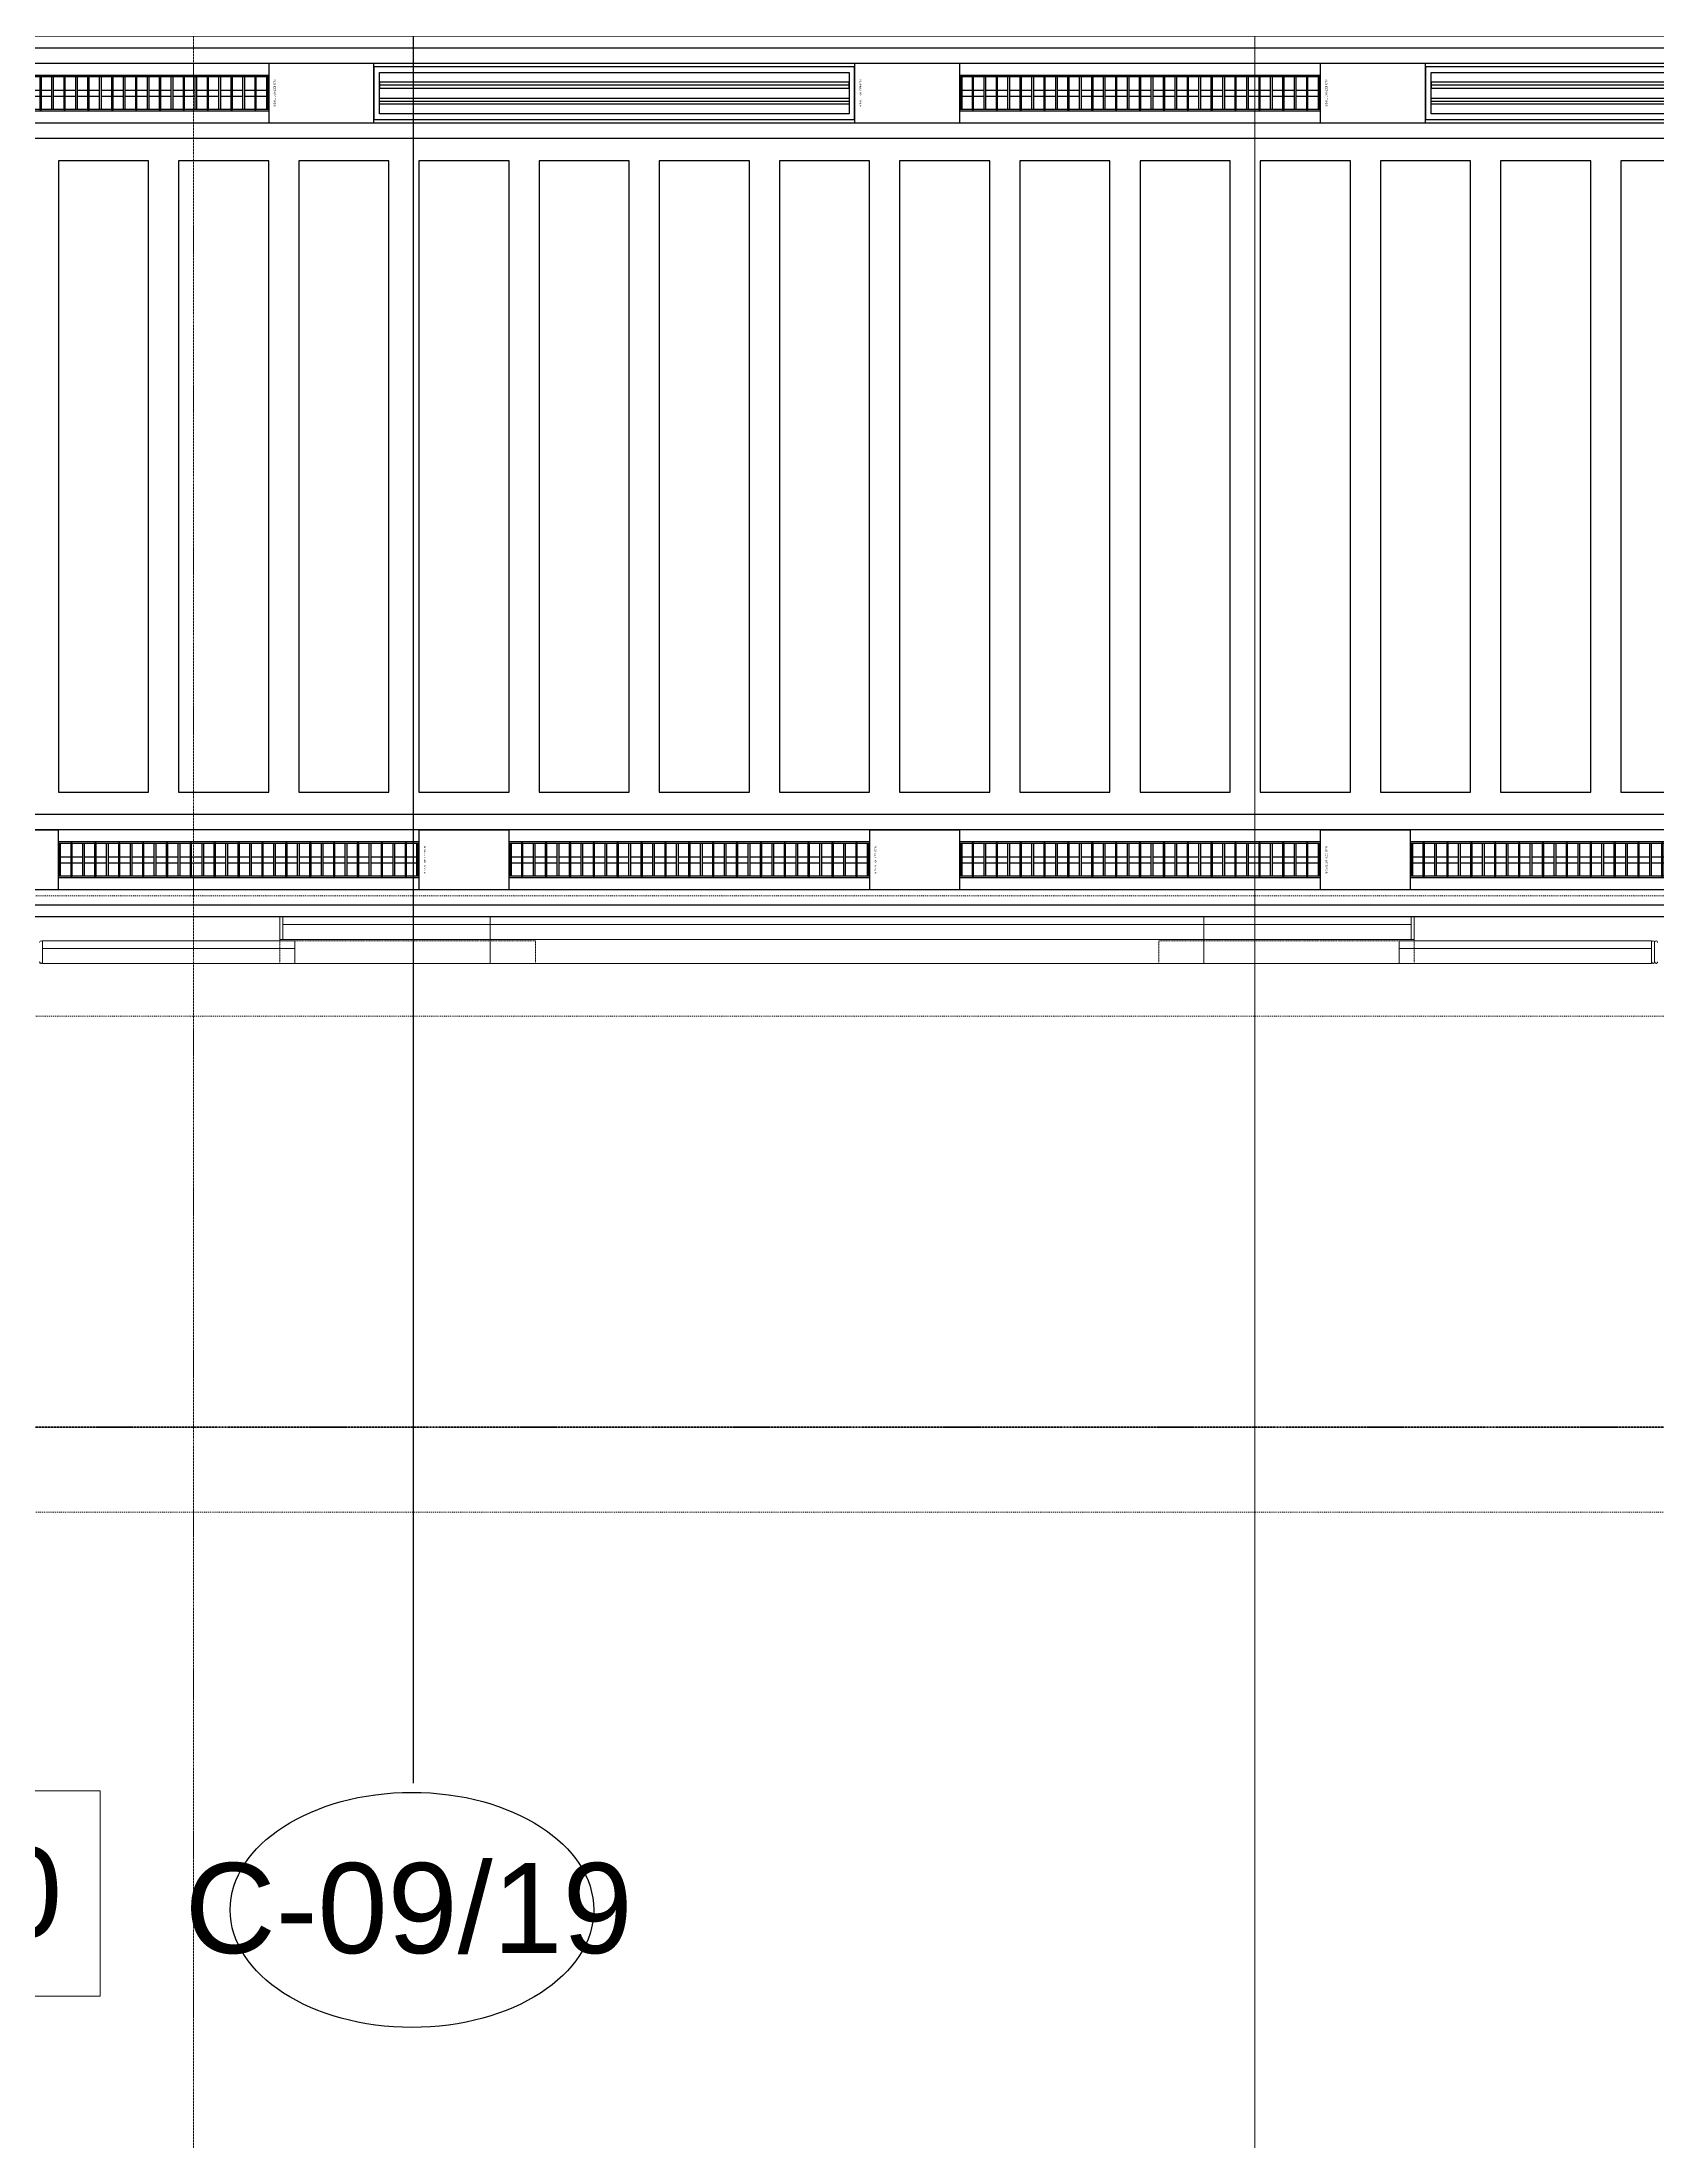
# Model space of a CAD drawing. Header units: millimetres. Extents: x -853228 to -744682, y -17776 to 32484.
# Drawn here: x -824987 to -819612, y -3976 to 3009 of the extents above; entities that cross this region are included whole.
import ezdxf
from ezdxf.enums import TextEntityAlignment as Align
from ezdxf.xclip import XClip

# ---------------------------------------------------------------- set-up
doc = ezdxf.new("R2010")
doc.units = ezdxf.units.MM
doc.header["$XCLIPFRAME"] = 0
for name, pattern in [('DASH', [6.35, 3.175, -3.175]), ('DPA_Grid _ Level 100', [10, 5.5, -1.6, 1.3, -1.6]), ('DPA_Hidden 500', [1.4, 0.8, -0.6])]:
    doc.linetypes.add(name, pattern=pattern)
for name, color, linetype in [('000 - WIPEOUT', 250, 'Continuous'), ('001 - ASCESSORIES', 251, 'Continuous'), ('008 - LIGHTING', 1, 'Continuous'), ('A04_TUBE SERIES', 2, 'Continuous'), ('A11_ALU.SOLID SHEET', 2, 'Continuous')]:
    doc.layers.add(name, color=color, linetype=linetype)
for name, color, linetype, lineweight in [('A-ANNO-NOTE', 3, 'Continuous', 25), ('A-GENM', 1, 'Continuous', 9), ('A-GENM-HDLN', 2, 'DPA_Hidden 500', 9), ('G-ANNO-SECL', 3, 'Continuous', 9), ('G-ANNO-TEXT', 3, 'Continuous', 9), ('Q-SPCQ', 2, 'Continuous', 9), ('Q-SPCQ-HDLN', 2, 'DASH', 9), ('S-GRID', 251, 'Continuous', 9)]:
    doc.layers.add(name, color=color, linetype=linetype, lineweight=lineweight)
doc.styles.add('Arial_2', font='arial.ttf', dxfattribs={"height": 300})

# ---------------------------------------------------------------- blocks, each defined once
blk = doc.blocks.new('DPA_Speciality_PlatformScreenDoor - Length_135300-12767973-4281-01 ENLARGED LOWER PLATFORM LEVEL - REFLECTED CEILING PLAN - SHEET 2')
at = {"layer": 'A-GENM'}
for p, q in [((103087.5, -250), (102889.7, -250)), ((102889.7, -250), (103087.5, -250)), ((102982.5, -250), (102892.5, -250)), ((102892.5, -250), (102982.5, -250)), ((102992.5, -250), (103082.5, -250)), ((103082.5, -250), (102992.5, -250)), ((107462.5, -250), (107660.3, -250)), ((107660.3, -250), (107462.5, -250)), ((107557.5, -250), (107467.5, -250)), ((107467.5, -250), (107557.5, -250)), ((107567.5, -250), (107657.5, -250)), ((107657.5, -250), (107567.5, -250)), ((103640.3, -330), (103764.1, -330)), ((103650.9, -330), (103704, -330)), ((103700.4, -330), (103753.5, -330)), ((105240.3, -330), (105364.1, -330)), ((105250.9, -330), (105304, -330)), ((105300.4, -330), (105353.5, -330))]:
    blk.add_line(p, q, dxfattribs=at)
at = {"layer": 'A-GENM-HDLN'}
for p, q in [((103387.5, -175), (103387.5, -250)), ((103387.5, -175), (104237.5, -175)), ((104237.5, -250), (104237.5, -175)), ((106312.5, -250), (106312.5, -175)), ((107162.5, -175), (106312.5, -175)), ((107162.5, -175), (107162.5, -250)), ((103387.5, -250), (104237.5, -250)), ((107162.5, -250), (106312.5, -250))]:
    blk.add_line(p, q, dxfattribs=at)
at = {"layer": 'Q-SPCQ', "linetype": 'DASH', "lineweight": 9}
blk.add_line((61742.7, 1650), (132340.1, 1650), dxfattribs=at)
at = {"layer": 'Q-SPCQ'}
for p, q in [((102587.5, -245), (102587.5, -180)), ((102587.5, -180), (102587.5, -245)), ((102587.5, -180), (102587.5, -245)), ((102587.5, -245), (102587.5, -180)), ((103437.5, -175), (102597.5, -175)), ((102597.5, -175), (103437.5, -175)), ((102597.5, -175), (102597.5, -225)), ((102597.5, -175), (102597.5, -225)), ((102597.5, -245), (102597.5, -180)), ((102597.5, -180), (102597.5, -245)), ((102627.5, -175), (103407.5, -175)), ((103407.5, -175), (102627.5, -175)), ((103407.5, -175), (102627.5, -175)), ((102627.5, -175), (103407.5, -175)), ((103387.5, -175), (104087.5, -175)), ((103437.5, -225), (103437.5, -175)), ((103437.5, -175), (103437.5, -225)), ((104087.5, -175), (104087.5, -330)), ((104087.5, -175), (106462.5, -175)), ((104087.5, -330), (104087.5, -175)), ((104087.5, -200), (104087.5, -175.9)), ((104087.5, -175.9), (104087.5, -200)), ((104087.5, -305), (104087.5, -200)), ((104087.5, -200), (104087.5, -305)), ((106462.5, -175), (106462.5, -330)), ((106462.5, -175), (107162.5, -175)), ((106462.5, -330), (106462.5, -175)), ((106462.5, -200), (106462.5, -175.9)), ((106462.5, -175.9), (106462.5, -200)), ((106462.5, -305), (106462.5, -200)), ((106462.5, -200), (106462.5, -305)), ((107112.5, -175), (107952.5, -175)), ((107952.5, -175), (107112.5, -175)), ((107112.5, -175), (107112.5, -225)), ((107112.5, -225), (107112.5, -175)), ((107922.5, -175), (107142.5, -175)), ((107142.5, -175), (107922.5, -175)), ((107142.5, -175), (107922.5, -175)), ((107922.5, -175), (107142.5, -175)), ((107952.5, -225), (107952.5, -175)), ((107952.5, -225), (107952.5, -175)), ((107952.5, -180), (107952.5, -245)), ((107952.5, -245), (107952.5, -180)), ((102597.5, -225), (103437.5, -225)), ((103437.5, -225), (102597.5, -225)), ((102597.5, -250), (102597.5, -225)), ((102597.5, -225), (102597.5, -250)), ((103437.5, -225), (102597.5, -225)), ((102597.5, -225), (102597.5, -250)), ((102597.5, -250), (102597.5, -225)), ((102597.5, -225), (103437.5, -225)), ((103437.5, -225), (102597.5, -225)), ((102597.5, -225), (103437.5, -225)), ((102597.5, -250), (103437.5, -250)), ((103437.5, -250), (102597.5, -250)), ((102597.5, -250), (103437.5, -250)), ((103437.5, -250), (102597.5, -250)), ((103407.5, -225), (102627.5, -225)), ((102627.5, -225), (103407.5, -225)), ((102627.5, -225), (103407.5, -225)), ((103407.5, -225), (102627.5, -225)), ((103387.5, -225), (102647.5, -225)), ((102647.5, -225), (103387.5, -225)), ((103387.5, -225), (102647.5, -225)), ((102647.5, -225), (103387.5, -225)), ((103387.5, -250), (102647.5, -250)), ((102647.5, -250), (103387.5, -250)), ((103387.5, -250), (102647.5, -250)), ((102647.5, -250), (103387.5, -250)), ((103387.5, -305), (103387.5, -250)), ((103387.5, -250), (103387.5, -330)), ((103397.5, -255), (103387.5, -255)), ((103387.5, -255), (103387.5, -330)), ((103387.5, -330), (103387.5, -255)), ((103387.5, -255), (103397.5, -255)), ((103397.5, -330), (103397.5, -255)), ((103397.5, -255), (103397.5, -330)), ((104087.5, -255), (103397.5, -255)), ((103397.5, -255), (104087.5, -255)), ((103397.5, -255), (103397.5, -305)), ((103397.5, -255), (103397.5, -305)), ((103437.5, -225), (103437.5, -250)), ((103437.5, -225), (103437.5, -250)), ((103437.5, -250), (103437.5, -225)), ((103437.5, -225), (103437.5, -250)), ((103447.5, -255), (104027.5, -255)), ((104027.5, -255), (103447.5, -255)), ((104037.5, -255), (103447.5, -255)), ((103447.5, -255), (104037.5, -255)), ((106462.5, -255), (104087.5, -255)), ((104087.5, -255), (106462.5, -255)), ((104087.5, -255), (104087.5, -305)), ((104087.5, -255), (104087.5, -305)), ((104087.5, -305), (104087.5, -255)), ((104087.5, -255), (104087.5, -305)), ((106412.5, -255), (104137.5, -255)), ((104137.5, -255), (106412.5, -255)), ((104147.5, -255), (106402.5, -255)), ((106402.5, -255), (104147.5, -255)), ((106462.5, -255), (107152.5, -255)), ((107152.5, -255), (106462.5, -255)), ((106462.5, -255), (106462.5, -305)), ((106462.5, -305), (106462.5, -255)), ((106462.5, -305), (106462.5, -255)), ((106462.5, -255), (106462.5, -305)), ((106512.5, -255), (107102.5, -255)), ((107102.5, -255), (106512.5, -255)), ((107102.5, -255), (106522.5, -255)), ((106522.5, -255), (107102.5, -255)), ((107952.5, -225), (107112.5, -225)), ((107112.5, -225), (107952.5, -225)), ((107112.5, -250), (107112.5, -225)), ((107112.5, -250), (107112.5, -225)), ((107952.5, -225), (107112.5, -225)), ((107112.5, -225), (107112.5, -250)), ((107112.5, -250), (107112.5, -225)), ((107112.5, -225), (107952.5, -225)), ((107112.5, -225), (107952.5, -225)), ((107952.5, -225), (107112.5, -225)), ((107952.5, -250), (107112.5, -250)), ((107112.5, -250), (107952.5, -250)), ((107112.5, -250), (107952.5, -250)), ((107952.5, -250), (107112.5, -250)), ((107142.5, -225), (107922.5, -225)), ((107922.5, -225), (107142.5, -225)), ((107922.5, -225), (107142.5, -225)), ((107142.5, -225), (107922.5, -225)), ((107152.5, -255), (107152.5, -330)), ((107162.5, -255), (107152.5, -255)), ((107152.5, -255), (107162.5, -255)), ((107152.5, -330), (107152.5, -255)), ((107152.5, -305), (107152.5, -255)), ((107152.5, -305), (107152.5, -255)), ((107162.5, -225), (107902.5, -225)), ((107902.5, -225), (107162.5, -225)), ((107162.5, -225), (107902.5, -225)), ((107902.5, -225), (107162.5, -225)), ((107162.5, -250), (107902.5, -250)), ((107902.5, -250), (107162.5, -250)), ((107162.5, -250), (107902.5, -250)), ((107902.5, -250), (107162.5, -250)), ((107162.5, -330), (107162.5, -250)), ((107162.5, -250), (107162.5, -305)), ((107162.5, -330), (107162.5, -255)), ((107162.5, -255), (107162.5, -330)), ((107952.5, -225), (107952.5, -250)), ((107952.5, -250), (107952.5, -225)), ((107952.5, -250), (107952.5, -225)), ((107952.5, -225), (107952.5, -250)), ((103387.5, -329.1), (103387.5, -305)), ((103387.5, -330), (104087.5, -330)), ((103387.5, -330), (103397.5, -330)), ((103397.5, -330), (103387.5, -330)), ((104087.5, -305), (103397.5, -305)), ((103397.5, -305), (104077.5, -305)), ((103397.5, -305), (103397.5, -330)), ((103397.5, -305), (103397.5, -330)), ((103397.5, -305), (104077.5, -305)), ((104077.5, -305), (103397.5, -305)), ((103397.5, -330), (103397.5, -305)), ((103397.5, -305), (103397.5, -330)), ((104087.5, -305), (103397.5, -305)), ((103397.5, -305), (104087.5, -305)), ((104077.5, -330), (103397.5, -330)), ((103397.5, -330), (104087.5, -330)), ((103397.5, -330), (104077.5, -330)), ((104077.5, -330), (103397.5, -330)), ((104027.5, -305), (103447.5, -305)), ((103447.5, -305), (104027.5, -305)), ((104027.5, -305), (103447.5, -305)), ((103447.5, -305), (104027.5, -305)), ((104037.5, -305), (103447.5, -305)), ((103447.5, -305), (104037.5, -305)), ((103447.5, -305), (104027.5, -305)), ((104027.5, -305), (103447.5, -305)), ((104027.5, -330), (103447.5, -330)), ((103447.5, -330), (104027.5, -330)), ((104027.5, -330), (103447.5, -330)), ((103447.5, -330), (104027.5, -330)), ((104077.5, -305), (104087.5, -305)), ((104087.5, -330), (104077.5, -330)), ((104087.5, -329.1), (104087.5, -305)), ((106462.5, -305), (104087.5, -305)), ((104087.5, -305), (104097.5, -305)), ((104087.5, -330), (104087.5, -305)), ((104087.5, -305), (104087.5, -330)), ((106462.5, -305), (104087.5, -305)), ((104087.5, -305), (106462.5, -305)), ((104087.5, -305), (104087.5, -329.1)), ((104087.5, -330), (104087.5, -305)), ((104087.5, -305), (104087.5, -330)), ((104087.5, -330), (106462.5, -330)), ((104097.5, -330), (104087.5, -330)), ((104087.5, -330), (106462.5, -330)), ((104097.5, -305), (106452.5, -305)), ((104097.5, -305), (106452.5, -305)), ((106452.5, -305), (104097.5, -305)), ((106452.5, -330), (104097.5, -330)), ((104097.5, -330), (106452.5, -330)), ((106452.5, -330), (104097.5, -330)), ((106412.5, -305), (104137.5, -305)), ((104137.5, -305), (106412.5, -305)), ((106402.5, -305), (104147.5, -305)), ((104147.5, -305), (106402.5, -305)), ((106402.5, -305), (104147.5, -305)), ((104147.5, -305), (106402.5, -305)), ((104147.5, -305), (106402.5, -305)), ((106402.5, -305), (104147.5, -305)), ((106402.5, -330), (104147.5, -330)), ((104147.5, -330), (106402.5, -330)), ((106402.5, -330), (104147.5, -330)), ((104147.5, -330), (106402.5, -330)), ((106452.5, -305), (106462.5, -305)), ((106462.5, -330), (106452.5, -330)), ((106462.5, -329.1), (106462.5, -305)), ((106462.5, -305), (106472.5, -305)), ((107152.5, -305), (106462.5, -305)), ((106462.5, -305), (106462.5, -330)), ((106462.5, -330), (106462.5, -305)), ((106462.5, -305), (107152.5, -305)), ((107152.5, -305), (106462.5, -305)), ((106462.5, -305), (106462.5, -329.1)), ((106462.5, -330), (106462.5, -305)), ((106462.5, -305), (106462.5, -330)), ((106462.5, -330), (107162.5, -330)), ((106462.5, -330), (107152.5, -330)), ((106472.5, -330), (106462.5, -330)), ((106472.5, -305), (107152.5, -305)), ((107152.5, -305), (106472.5, -305)), ((106472.5, -305), (107152.5, -305)), ((107152.5, -330), (106472.5, -330)), ((107152.5, -330), (106472.5, -330)), ((106472.5, -330), (107152.5, -330)), ((106512.5, -305), (107102.5, -305)), ((107102.5, -305), (106512.5, -305)), ((106522.5, -305), (107102.5, -305)), ((107102.5, -305), (106522.5, -305)), ((106522.5, -305), (107102.5, -305)), ((107102.5, -305), (106522.5, -305)), ((107102.5, -305), (106522.5, -305)), ((106522.5, -305), (107102.5, -305)), ((106522.5, -330), (107102.5, -330)), ((107102.5, -330), (106522.5, -330)), ((106522.5, -330), (107102.5, -330)), ((107102.5, -330), (106522.5, -330)), ((107152.5, -330), (107152.5, -305)), ((107152.5, -330), (107152.5, -305)), ((107152.5, -305), (107152.5, -330)), ((107152.5, -330), (107152.5, -305)), ((107152.5, -330), (107162.5, -330)), ((107162.5, -330), (107152.5, -330)), ((107162.5, -305), (107162.5, -329.1))]:
    blk.add_line(p, q, dxfattribs=at)
for centre, start, end in [((102582.5, -180), 0, 180), ((102582.5, -180), 60, 120), ((102582.5, -180), 360, 30), ((102592.5, -180), 0, 180), ((102592.5, -180), 150, 180), ((102592.5, -180), 60, 120), ((102592.5, -180), 0, 45), ((107957.5, -180), 0, 180), ((107957.5, -180), 135, 180), ((102582.5, -245), 180, 0), ((102582.5, -245), 240, 300), ((102582.5, -245), 330, 0), ((102592.5, -245), 180, 210), ((102592.5, -245), 180, 360), ((102592.5, -245), 240, 300), ((102592.5, -245), 330, 360), ((107957.5, -245), 180, 210), ((107957.5, -245), 180, 0)]:
    blk.add_arc(centre, 5, start, end, dxfattribs=at)
at = {"layer": 'Q-SPCQ-HDLN'}
for p, q in [((132340.1, 0), (61742.7, 0)), ((132340.1, -330), (61742.7, -330)), ((132340.1, -400), (61742.7, -400))]:
    blk.add_line(p, q, dxfattribs=at)
blk = doc.blocks.new('Ceiling Tags - Ceiling Tags-9510765-4281-01 ENLARGED LOWER PLATFORM LEVEL - REFLECTED CEILING PLAN - SHEET 2')
at = {"layer": 'A-ANNO-NOTE'}
blk.add_ellipse((0, 0), major_axis=(6.049, 0), ratio=0.646436, dxfattribs=at)
blk = doc.blocks.new('*U393')
at = {"layer": 'S-GRID', "linetype": 'DPA_Grid _ Level 100'}
blk.add_line((-22800, -21354.7), (-22800, 16961.2), dxfattribs=at)
blk = doc.blocks.new('DPA_Speciality_PlatformScreenDoor - Length_135300-12767973-4180-01 LOWER PLATFORM LEVEL - REFLECTED CEILING PLAN')
at = {"layer": 'A-GENM'}
for p, q in [((102982.5, -250), (102892.5, -250)), ((102892.5, -250), (102982.5, -250)), ((103087.5, -250), (102897.4, -250)), ((102897.4, -250), (103087.5, -250)), ((102992.5, -250), (103082.5, -250)), ((103082.5, -250), (102992.5, -250)), ((107462.5, -250), (107652.6, -250)), ((107652.6, -250), (107462.5, -250)), ((107557.5, -250), (107467.5, -250)), ((107467.5, -250), (107557.5, -250)), ((107567.5, -250), (107657.5, -250)), ((107657.5, -250), (107567.5, -250)), ((103640.3, -330), (103764.1, -330)), ((103650.9, -330), (103704, -330)), ((103700.4, -330), (103753.5, -330)), ((105240.3, -330), (105364.1, -330)), ((105251.9, -330), (105304, -330)), ((105300.4, -330), (105353.5, -330))]:
    blk.add_line(p, q, dxfattribs=at)
at = {"layer": 'A-GENM-HDLN'}
for p, q in [((103387.5, -175), (103387.5, -250)), ((103387.5, -175), (104237.5, -175)), ((104237.5, -250), (104237.5, -175)), ((106312.5, -250), (106312.5, -175)), ((107162.5, -175), (106312.5, -175)), ((107162.5, -175), (107162.5, -250)), ((103387.5, -250), (104237.5, -250)), ((107162.5, -250), (106312.5, -250))]:
    blk.add_line(p, q, dxfattribs=at)
at = {"layer": 'Q-SPCQ', "linetype": 'DASH'}
blk.add_line((1000, 1650), (134300, 1650), dxfattribs=at)
at = {"layer": 'Q-SPCQ'}
for p, q in [((102587.5, -245), (102587.5, -180)), ((102587.5, -180), (102587.5, -245)), ((102587.5, -180), (102587.5, -245)), ((102587.5, -245), (102587.5, -180)), ((103437.5, -175), (102597.5, -175)), ((102597.5, -175), (103437.5, -175)), ((102597.5, -175), (102597.5, -225)), ((102597.5, -175), (102597.5, -225)), ((102597.5, -245), (102597.5, -180)), ((102597.5, -180), (102597.5, -245)), ((102627.5, -175), (103407.5, -175)), ((103407.5, -175), (102627.5, -175)), ((103407.5, -175), (102627.5, -175)), ((102627.5, -175), (103407.5, -175)), ((103387.5, -175), (104087.5, -175)), ((103437.5, -225), (103437.5, -175)), ((103437.5, -175), (103437.5, -225)), ((104087.5, -175), (104087.5, -330)), ((104087.5, -175), (106462.5, -175)), ((104087.5, -330), (104087.5, -175)), ((104087.5, -200), (104087.5, -187.5)), ((104087.5, -187.5), (104087.5, -200)), ((104087.5, -305), (104087.5, -200)), ((104087.5, -200), (104087.5, -305)), ((106462.5, -175), (106462.5, -330)), ((106462.5, -175), (107162.5, -175)), ((106462.5, -330), (106462.5, -175)), ((106462.5, -200), (106462.5, -187.5)), ((106462.5, -187.5), (106462.5, -200)), ((106462.5, -305), (106462.5, -200)), ((106462.5, -200), (106462.5, -305)), ((107112.5, -175), (107952.5, -175)), ((107952.5, -175), (107112.5, -175)), ((107112.5, -175), (107112.5, -225)), ((107112.5, -225), (107112.5, -175)), ((107922.5, -175), (107142.5, -175)), ((107142.5, -175), (107922.5, -175)), ((107142.5, -175), (107922.5, -175)), ((107922.5, -175), (107142.5, -175)), ((107952.5, -225), (107952.5, -175)), ((107952.5, -225), (107952.5, -175)), ((107952.5, -180), (107952.5, -245)), ((107952.5, -245), (107952.5, -180)), ((102597.5, -225), (103437.5, -225)), ((103437.5, -225), (102597.5, -225)), ((102597.5, -250), (102597.5, -225)), ((102597.5, -225), (102597.5, -250)), ((103437.5, -225), (102597.5, -225)), ((102597.5, -225), (102597.5, -250)), ((102597.5, -250), (102597.5, -225)), ((102597.5, -225), (103437.5, -225)), ((103437.5, -225), (102597.5, -225)), ((102597.5, -225), (103437.5, -225)), ((102597.5, -250), (103437.5, -250)), ((103437.5, -250), (102597.5, -250)), ((102597.5, -250), (103437.5, -250)), ((103437.5, -250), (102597.5, -250)), ((103407.5, -225), (102627.5, -225)), ((102627.5, -225), (103407.5, -225)), ((102627.5, -225), (103407.5, -225)), ((103407.5, -225), (102627.5, -225)), ((103387.5, -225), (102647.5, -225)), ((102647.5, -225), (103387.5, -225)), ((103387.5, -225), (102647.5, -225)), ((102647.5, -225), (103387.5, -225)), ((103387.5, -250), (102647.5, -250)), ((102647.5, -250), (103387.5, -250)), ((103387.5, -250), (102647.5, -250)), ((102647.5, -250), (103387.5, -250)), ((103387.5, -305), (103387.5, -250)), ((103387.5, -250), (103387.5, -330)), ((103397.5, -255), (103387.5, -255)), ((103387.5, -255), (103387.5, -330)), ((103387.5, -330), (103387.5, -255)), ((103387.5, -255), (103397.5, -255)), ((103397.5, -330), (103397.5, -255)), ((103397.5, -255), (103397.5, -330)), ((104087.5, -255), (103397.5, -255)), ((103397.5, -255), (104087.5, -255)), ((103397.5, -255), (103397.5, -305)), ((103397.5, -255), (103397.5, -305)), ((103437.5, -225), (103437.5, -250)), ((103437.5, -225), (103437.5, -250)), ((103437.5, -250), (103437.5, -225)), ((103437.5, -225), (103437.5, -250)), ((103447.5, -255), (104027.5, -255)), ((104027.5, -255), (103447.5, -255)), ((104037.5, -255), (103447.5, -255)), ((103447.5, -255), (104037.5, -255)), ((106462.5, -255), (104087.5, -255)), ((104087.5, -255), (106462.5, -255)), ((104087.5, -255), (104087.5, -305)), ((104087.5, -255), (104087.5, -305)), ((104087.5, -305), (104087.5, -255)), ((104087.5, -255), (104087.5, -305)), ((106412.5, -255), (104137.5, -255)), ((104137.5, -255), (106412.5, -255)), ((104147.5, -255), (106402.5, -255)), ((106402.5, -255), (104147.5, -255)), ((106462.5, -255), (107152.5, -255)), ((107152.5, -255), (106462.5, -255)), ((106462.5, -255), (106462.5, -305)), ((106462.5, -305), (106462.5, -255)), ((106462.5, -305), (106462.5, -255)), ((106462.5, -255), (106462.5, -305)), ((106512.5, -255), (107102.5, -255)), ((107102.5, -255), (106512.5, -255)), ((107102.5, -255), (106522.5, -255)), ((106522.5, -255), (107102.5, -255)), ((107952.5, -225), (107112.5, -225)), ((107112.5, -225), (107952.5, -225)), ((107112.5, -250), (107112.5, -225)), ((107112.5, -250), (107112.5, -225)), ((107952.5, -225), (107112.5, -225)), ((107112.5, -225), (107112.5, -250)), ((107112.5, -250), (107112.5, -225)), ((107112.5, -225), (107952.5, -225)), ((107112.5, -225), (107952.5, -225)), ((107952.5, -225), (107112.5, -225)), ((107952.5, -250), (107112.5, -250)), ((107112.5, -250), (107952.5, -250)), ((107112.5, -250), (107952.5, -250)), ((107952.5, -250), (107112.5, -250)), ((107142.5, -225), (107922.5, -225)), ((107922.5, -225), (107142.5, -225)), ((107922.5, -225), (107142.5, -225)), ((107142.5, -225), (107922.5, -225)), ((107152.5, -255), (107152.5, -330)), ((107162.5, -255), (107152.5, -255)), ((107152.5, -255), (107162.5, -255)), ((107152.5, -330), (107152.5, -255)), ((107152.5, -305), (107152.5, -255)), ((107152.5, -305), (107152.5, -255)), ((107162.5, -225), (107902.5, -225)), ((107902.5, -225), (107162.5, -225)), ((107162.5, -225), (107902.5, -225)), ((107902.5, -225), (107162.5, -225)), ((107162.5, -250), (107902.5, -250)), ((107902.5, -250), (107162.5, -250)), ((107162.5, -250), (107902.5, -250)), ((107902.5, -250), (107162.5, -250)), ((107162.5, -330), (107162.5, -250)), ((107162.5, -250), (107162.5, -305)), ((107162.5, -330), (107162.5, -255)), ((107162.5, -255), (107162.5, -330)), ((107952.5, -225), (107952.5, -250)), ((107952.5, -250), (107952.5, -225)), ((107952.5, -250), (107952.5, -225)), ((107952.5, -225), (107952.5, -250)), ((103387.5, -317.5), (103387.5, -305)), ((103387.5, -330), (104087.5, -330)), ((103387.5, -330), (103397.5, -330)), ((103397.5, -330), (103387.5, -330)), ((104087.5, -305), (103397.5, -305)), ((103397.5, -305), (104077.5, -305)), ((103397.5, -305), (103397.5, -330)), ((103397.5, -305), (103397.5, -330)), ((103397.5, -305), (104077.5, -305)), ((104077.5, -305), (103397.5, -305)), ((103397.5, -330), (103397.5, -305)), ((103397.5, -305), (103397.5, -330)), ((104087.5, -305), (103397.5, -305)), ((103397.5, -305), (104087.5, -305)), ((104077.5, -330), (103397.5, -330)), ((103397.5, -330), (104087.5, -330)), ((103397.5, -330), (104077.5, -330)), ((104077.5, -330), (103397.5, -330)), ((104027.5, -305), (103447.5, -305)), ((103447.5, -305), (104027.5, -305)), ((104027.5, -305), (103447.5, -305)), ((103447.5, -305), (104027.5, -305)), ((104037.5, -305), (103447.5, -305)), ((103447.5, -305), (104037.5, -305)), ((103447.5, -305), (104027.5, -305)), ((104027.5, -305), (103447.5, -305)), ((104027.5, -330), (103447.5, -330)), ((103447.5, -330), (104027.5, -330)), ((104027.5, -330), (103447.5, -330)), ((103447.5, -330), (104027.5, -330)), ((104077.5, -305), (104087.5, -305)), ((104087.5, -330), (104077.5, -330)), ((104087.5, -317.5), (104087.5, -305)), ((106462.5, -305), (104087.5, -305)), ((104087.5, -305), (104097.5, -305)), ((104087.5, -330), (104087.5, -305)), ((104087.5, -305), (104087.5, -330)), ((106462.5, -305), (104087.5, -305)), ((104087.5, -305), (106462.5, -305)), ((104087.5, -305), (104087.5, -317.5)), ((104087.5, -330), (104087.5, -305)), ((104087.5, -305), (104087.5, -330)), ((104087.5, -330), (106462.5, -330)), ((104097.5, -330), (104087.5, -330)), ((104087.5, -330), (106462.5, -330)), ((104097.5, -305), (106452.5, -305)), ((104097.5, -305), (106452.5, -305)), ((106452.5, -305), (104097.5, -305)), ((106452.5, -330), (104097.5, -330)), ((104097.5, -330), (106452.5, -330)), ((106452.5, -330), (104097.5, -330)), ((106412.5, -305), (104137.5, -305)), ((104137.5, -305), (106412.5, -305)), ((106402.5, -305), (104147.5, -305)), ((104147.5, -305), (106402.5, -305)), ((106402.5, -305), (104147.5, -305)), ((104147.5, -305), (106402.5, -305)), ((104147.5, -305), (106402.5, -305)), ((106402.5, -305), (104147.5, -305)), ((106402.5, -330), (104147.5, -330)), ((104147.5, -330), (106402.5, -330)), ((106402.5, -330), (104147.5, -330)), ((104147.5, -330), (106402.5, -330)), ((106452.5, -305), (106462.5, -305)), ((106462.5, -330), (106452.5, -330)), ((106462.5, -317.5), (106462.5, -305)), ((106462.5, -305), (106472.5, -305)), ((107152.5, -305), (106462.5, -305)), ((106462.5, -305), (106462.5, -330)), ((106462.5, -330), (106462.5, -305)), ((106462.5, -305), (107152.5, -305)), ((107152.5, -305), (106462.5, -305)), ((106462.5, -305), (106462.5, -317.5)), ((106462.5, -330), (106462.5, -305)), ((106462.5, -305), (106462.5, -330)), ((106462.5, -330), (107162.5, -330)), ((106462.5, -330), (107152.5, -330)), ((106472.5, -330), (106462.5, -330)), ((106472.5, -305), (107152.5, -305)), ((107152.5, -305), (106472.5, -305)), ((106472.5, -305), (107152.5, -305)), ((107152.5, -330), (106472.5, -330)), ((107152.5, -330), (106472.5, -330)), ((106472.5, -330), (107152.5, -330)), ((106512.5, -305), (107102.5, -305)), ((107102.5, -305), (106512.5, -305)), ((106522.5, -305), (107102.5, -305)), ((107102.5, -305), (106522.5, -305)), ((106522.5, -305), (107102.5, -305)), ((107102.5, -305), (106522.5, -305)), ((107102.5, -305), (106522.5, -305)), ((106522.5, -305), (107102.5, -305)), ((106522.5, -330), (107102.5, -330)), ((107102.5, -330), (106522.5, -330)), ((106522.5, -330), (107102.5, -330)), ((107102.5, -330), (106522.5, -330)), ((107152.5, -330), (107152.5, -305)), ((107152.5, -330), (107152.5, -305)), ((107152.5, -305), (107152.5, -330)), ((107152.5, -330), (107152.5, -305)), ((107152.5, -330), (107162.5, -330)), ((107162.5, -330), (107152.5, -330)), ((107162.5, -305), (107162.5, -317.5))]:
    blk.add_line(p, q, dxfattribs=at)
for centre, start, end in [((102582.5, -180), 360, 180), ((102582.5, -180), 0, 180), ((102592.5, -180), 0, 180), ((102592.5, -180), 0, 180), ((107957.5, -180), 360, 180), ((107957.5, -180), 0, 180), ((102582.5, -245), 180, 360), ((102582.5, -245), 180, 0), ((102592.5, -245), 180, 360), ((102592.5, -245), 180, 360), ((107957.5, -245), 180, 360), ((107957.5, -245), 180, 0)]:
    blk.add_arc(centre, 5, start, end, dxfattribs=at)
at = {"layer": 'Q-SPCQ-HDLN'}
for p, q in [((135200, 0), (-100, 0)), ((135200, -330), (-100, -330)), ((135200, -400), (-100, -400))]:
    blk.add_line(p, q, dxfattribs=at)
blk = doc.blocks.new('C-1-PP19-AR-4180-01-B_20250908-040939_EXDOWNLIGHT')
at = {"layer": 'Q-SPCQ', "rotation": 180}
blk.add_blockref('DPA_Speciality_PlatformScreenDoor - Length_135300-12767973-4180-01 LOWER PLATFORM LEVEL - REFLECTED CEILING PLAN', (27650, -3810), dxfattribs=at)
blk = doc.blocks.new('*U629')
at = {"layer": '001 - ASCESSORIES', "color": 0, "linetype": 'ByBlock'}
blk.add_lwpolyline([(800, 87.5), (-800, 87.5), (-800, -87.5), (800, -87.5)], close=True, dxfattribs=at)
at = {"layer": '001 - ASCESSORIES', "linetype": 'ByBlock'}
for points in [[(-781.5, 69), (781.5, 69), (781.5, -69), (-781.5, -69)], [(781.5, 36.3), (-781.5, 36.3), (-781.5, 16.3), (781.5, 16.3)], [(-781.5, -16.3), (781.5, -16.3), (781.5, -36.3), (-781.5, -36.3)]]:
    blk.add_lwpolyline(points, close=True, dxfattribs=at)
for points in [[(781.5, 26.3), (-781.5, 26.3)], [(-781.5, -26.3), (781.5, -26.3)]]:
    blk.add_lwpolyline(points, dxfattribs=at)
blk = doc.blocks.new('*U880')
at = {"layer": 'A11_ALU.SOLID SHEET', "color": 0}
blk.add_lwpolyline([(350, -98.8), (350, 98.8), (0, 98.8), (0, -98.8)], close=True, dxfattribs=at)
at = {"layer": 'Defpoints', "color": 250}
blk.add_point((0, 0), dxfattribs=at)
blk.add_text('AL.SHEET-HAT-TYPE-R', height=6, rotation=270, dxfattribs=at).set_placement((15, 0), align=Align.BOTTOM_CENTER)
blk = doc.blocks.new('*U627')
at = {"color": 1}
blk.add_wipeout([(600, -60), (-600, -60), (-600, 60), (600, 60)], dxfattribs=at).dxf.layer = '000 - WIPEOUT'
at = {"layer": '001 - ASCESSORIES', "color": 0}
blk.add_lwpolyline([(600, -60), (-600, -60), (-600, 60), (600, 60)], close=True, dxfattribs=at)
at = {"layer": '001 - ASCESSORIES'}
for points in [[(-593.5, -55), (-598.5, -55), (-598.5, 55), (-593.5, 55)], [(595, -55), (-595, -55), (-595, 55), (595, 55)], [(-558.8, -55), (-553.8, -55), (-553.8, 55), (-558.8, 55)], [(-514, -55), (-519, -55), (-519, 55), (-514, 55)], [(-479.3, -55), (-474.3, -55), (-474.3, 55), (-479.3, 55)], [(-434.6, -55), (-439.6, -55), (-439.6, 55), (-434.6, 55)], [(-399.8, -55), (-394.8, -55), (-394.8, 55), (-399.8, 55)], [(-355.1, -55), (-360.1, -55), (-360.1, 55), (-355.1, 55)], [(-320.4, -55), (-315.4, -55), (-315.4, 55), (-320.4, 55)], [(-275.6, -55), (-280.6, -55), (-280.6, 55), (-275.6, 55)], [(-240.9, -55), (-235.9, -55), (-235.9, 55), (-240.9, 55)], [(-196.2, -55), (-201.2, -55), (-201.2, 55), (-196.2, 55)], [(-161.4, -55), (-156.4, -55), (-156.4, 55), (-161.4, 55)], [(-116.7, -55), (-121.7, -55), (-121.7, 55), (-116.7, 55)], [(-82, -55), (-77, -55), (-77, 55), (-82, 55)], [(-37.2, -55), (-42.2, -55), (-42.2, 55), (-37.2, 55)], [(-2.5, -55), (2.5, -55), (2.5, 55), (-2.5, 55)], [(42.2, -55), (37.2, -55), (37.2, 55), (42.2, 55)], [(77, -55), (82, -55), (82, 55), (77, 55)], [(121.7, -55), (116.7, -55), (116.7, 55), (121.7, 55)], [(156.4, -55), (161.4, -55), (161.4, 55), (156.4, 55)], [(201.2, -55), (196.2, -55), (196.2, 55), (201.2, 55)], [(235.9, -55), (240.9, -55), (240.9, 55), (235.9, 55)], [(280.6, -55), (275.6, -55), (275.6, 55), (280.6, 55)], [(315.4, -55), (320.4, -55), (320.4, 55), (315.4, 55)], [(360.1, -55), (355.1, -55), (355.1, 55), (360.1, 55)], [(394.8, -55), (399.8, -55), (399.8, 55), (394.8, 55)], [(439.6, -55), (434.6, -55), (434.6, 55), (439.6, 55)], [(474.3, -55), (479.3, -55), (479.3, 55), (474.3, 55)], [(519, -55), (514, -55), (514, 55), (519, 55)], [(553.8, -55), (558.8, -55), (558.8, 55), (553.8, 55)], [(598.5, -55), (593.5, -55), (593.5, 55), (598.5, 55)]]:
    blk.add_lwpolyline(points, close=True, dxfattribs=at)
for points in [[(-593.5, 10), (-558.8, 10)], [(-553.8, 10), (-519, 10)], [(-514, 10), (-479.3, 10)], [(-474.3, 10), (-439.6, 10)], [(-434.6, 10), (-399.8, 10)], [(-394.8, 10), (-360.1, 10)], [(-355.1, 10), (-320.4, 10)], [(-315.4, 10), (-280.6, 10)], [(-275.6, 10), (-240.9, 10)], [(-235.9, 10), (-201.2, 10)], [(-196.2, 10), (-161.4, 10)], [(-156.4, 10), (-121.7, 10)], [(-116.7, 10), (-82, 10)], [(-77, 10), (-42.2, 10)], [(-37.2, 10), (-2.5, 10)], [(2.5, 10), (37.2, 10)], [(42.2, 10), (77, 10)], [(82, 10), (116.7, 10)], [(121.7, 10), (156.4, 10)], [(161.4, 10), (196.2, 10)], [(201.2, 10), (235.9, 10)], [(240.9, 10), (275.6, 10)], [(280.6, 10), (315.4, 10)], [(320.4, 10), (355.1, 10)], [(360.1, 10), (394.8, 10)], [(399.8, 10), (434.6, 10)], [(439.6, 10), (474.3, 10)], [(479.3, 10), (514, 10)], [(519, 10), (553.8, 10)], [(558.8, 10), (593.5, 10)], [(-593.5, -10), (-558.8, -10)], [(-553.8, -10), (-519, -10)], [(-514, -10), (-479.3, -10)], [(-474.3, -10), (-439.6, -10)], [(-434.6, -10), (-399.8, -10)], [(-394.8, -10), (-360.1, -10)], [(-355.1, -10), (-320.4, -10)], [(-315.4, -10), (-280.6, -10)], [(-275.6, -10), (-240.9, -10)], [(-235.9, -10), (-201.2, -10)], [(-196.2, -10), (-161.4, -10)], [(-156.4, -10), (-121.7, -10)], [(-116.7, -10), (-82, -10)], [(-77, -10), (-42.2, -10)], [(-37.2, -10), (-2.5, -10)], [(2.5, -10), (37.2, -10)], [(42.2, -10), (77, -10)], [(82, -10), (116.7, -10)], [(121.7, -10), (156.4, -10)], [(161.4, -10), (196.2, -10)], [(201.2, -10), (235.9, -10)], [(240.9, -10), (275.6, -10)], [(280.6, -10), (315.4, -10)], [(320.4, -10), (355.1, -10)], [(360.1, -10), (394.8, -10)], [(399.8, -10), (434.6, -10)], [(439.6, -10), (474.3, -10)], [(479.3, -10), (514, -10)], [(519, -10), (553.8, -10)], [(558.8, -10), (593.5, -10)]]:
    blk.add_lwpolyline(points, dxfattribs=at)
blk = doc.blocks.new('*U882')
blk.add_attdef('EXTR.OVL-LENGTH_', (-25, -59.1), '', height=5)
blk.add_wipeout([(-25, 0), (25, 0), (25, 67400), (-25, 67400)]).dxf.layer = '000 - WIPEOUT'
at = {"layer": 'A04_TUBE SERIES', "color": 0}
blk.add_lwpolyline([(-25, 0), (25, 0), (25, 67400), (-25, 67400)], close=True, dxfattribs=at)
blk = doc.blocks.new('*U883')
blk.add_attdef('EXTR.OVL-LENGTH_', (-25, -59.1), '', height=5)
blk.add_wipeout([(-25, 0), (25, 0), (25, 67400), (-25, 67400)]).dxf.layer = '000 - WIPEOUT'
at = {"layer": 'A04_TUBE SERIES', "color": 0}
blk.add_lwpolyline([(-25, 0), (25, 0), (25, 67400), (-25, 67400)], close=True, dxfattribs=at)
blk = doc.blocks.new('*U881')
at = {"layer": 'A11_ALU.SOLID SHEET', "color": 0}
blk.add_lwpolyline([(300, -98.8), (300, 98.8), (0, 98.8), (0, -98.8)], close=True, dxfattribs=at)
at = {"layer": 'Defpoints', "color": 250}
blk.add_point((0, 0), dxfattribs=at)
blk.add_text('AL.SHEET-HAT-TYPE-R', height=6, rotation=270, dxfattribs=at).set_placement((15, 0), align=Align.BOTTOM_CENTER)
blk = doc.blocks.new('*U884')
blk.add_attdef('EXTR.OVL-LENGTH_', (-25, -59.1), '', height=5)
blk.add_wipeout([(-25, 0), (25, 0), (25, 67400), (-25, 67400)]).dxf.layer = '000 - WIPEOUT'
at = {"layer": 'A04_TUBE SERIES', "color": 0}
blk.add_lwpolyline([(-25, 0), (25, 0), (25, 67400), (-25, 67400)], close=True, dxfattribs=at)
blk = doc.blocks.new('*U885')
blk.add_attdef('EXTR.OVL-LENGTH_', (-25, -59.1), '', height=5)
blk.add_wipeout([(-25, 0), (25, 0), (25, 67400), (-25, 67400)]).dxf.layer = '000 - WIPEOUT'
at = {"layer": 'A04_TUBE SERIES', "color": 0}
blk.add_lwpolyline([(-25, 0), (25, 0), (25, 67400), (-25, 67400)], close=True, dxfattribs=at)
blk = doc.blocks.new('*U891')
at = {"color": 3}
for points in [[(-1050, 6750), (1050, 6750), (1050, 6450), (-1050, 6450)], [(-1050, 6350), (1050, 6350), (1050, 6050), (-1050, 6050)], [(-1050, 5950), (1050, 5950), (1050, 5650), (-1050, 5650)], [(-1050, 5550), (1050, 5550), (1050, 5250), (-1050, 5250)], [(-1050, 5150), (1050, 5150), (1050, 4850), (-1050, 4850)], [(-1050, 4750), (1050, 4750), (1050, 4450), (-1050, 4450)], [(-1050, 4350), (1050, 4350), (1050, 4050), (-1050, 4050)], [(-1050, 3950), (1050, 3950), (1050, 3650), (-1050, 3650)], [(-1050, 3550), (1050, 3550), (1050, 3250), (-1050, 3250)], [(-1050, 3150), (1050, 3150), (1050, 2850), (-1050, 2850)], [(-1050, 2750), (1050, 2750), (1050, 2450), (-1050, 2450)], [(-1050, 2350), (1050, 2350), (1050, 2050), (-1050, 2050)], [(-1050, 1950), (1050, 1950), (1050, 1650), (-1050, 1650)], [(-1050, 1550), (1050, 1550), (1050, 1250), (-1050, 1250)]]:
    blk.add_wipeout(points, dxfattribs=at).dxf.layer = '000 - WIPEOUT'
at = {"layer": 'A11_ALU.SOLID SHEET', "color": 0, "linetype": 'ByBlock'}
for points in [[(-1050, 6450), (1050, 6450), (1050, 6750), (-1050, 6750)], [(-1050, 6050), (1050, 6050), (1050, 6350), (-1050, 6350)], [(-1050, 5650), (1050, 5650), (1050, 5950), (-1050, 5950)], [(-1050, 5250), (1050, 5250), (1050, 5550), (-1050, 5550)], [(-1050, 4850), (1050, 4850), (1050, 5150), (-1050, 5150)], [(-1050, 4450), (1050, 4450), (1050, 4750), (-1050, 4750)], [(-1050, 4050), (1050, 4050), (1050, 4350), (-1050, 4350)], [(-1050, 3650), (1050, 3650), (1050, 3950), (-1050, 3950)], [(-1050, 3250), (1050, 3250), (1050, 3550), (-1050, 3550)], [(-1050, 2850), (1050, 2850), (1050, 3150), (-1050, 3150)], [(-1050, 2450), (1050, 2450), (1050, 2750), (-1050, 2750)], [(-1050, 2050), (1050, 2050), (1050, 2350), (-1050, 2350)], [(-1050, 1650), (1050, 1650), (1050, 1950), (-1050, 1950)], [(-1050, 1250), (1050, 1250), (1050, 1550), (-1050, 1550)]]:
    blk.add_lwpolyline(points, close=True, dxfattribs=at)
blk = doc.blocks.new('*U986')
blk.add_lwpolyline([(-107450, -550), (27650, -550), (27650, -3480), (-107450, -3480)], close=True)
at = {"layer": '008 - LIGHTING'}
for p in [(-78400, -740), (-78400, -740), (-78400, -740), (-74900, -740), (-74900, -740), (-74900, -740)]:
    blk.add_blockref('*U629', p, dxfattribs=at)
at = {"layer": 'A11_ALU.SOLID SHEET', "color": 1}
for name, p in [('*U880', (-79550, -740)), ('*U880', (-77600, -740)), ('*U880', (-76050, -740)), ('*U881', (-80550, -3290)), ('*U881', (-79050, -3290)), ('*U881', (-77550, -3290)), ('*U881', (-76050, -3290))]:
    blk.add_blockref(name, p, dxfattribs=at)
at = {"layer": '008 - LIGHTING'}
for p in [(-80150, -740), (-76650, -740), (-79650, -3290), (-78150, -3290), (-76650, -3290), (-75150, -3290)]:
    blk.add_blockref('*U627', p, dxfattribs=at)
at = {"layer": 'A04_TUBE SERIES', "linetype": 'ByBlock', "rotation": 270}
for name, p in [('*U883', (-107350, -615)), ('*U882', (-107350, -865)), ('*U884', (-107350, -3165)), ('*U885', (-107350, -3415))]:
    blk.add_blockref(name, p, dxfattribs=at)
at = {"layer": 'A11_ALU.SOLID SHEET', "linetype": 'ByBlock', "rotation": 90}
blk.add_blockref('*U891', (-73500, -2015), dxfattribs=at)
at = {"layer": '008 - LIGHTING'}
for p in [(-80150, -740), (-76650, -740), (-79650, -3290), (-78150, -3290), (-76650, -3290), (-75150, -3290)]:
    blk.add_blockref('*U627', p, dxfattribs=at)
for p in [(-80150, -740), (-76650, -740), (-79650, -3290), (-78150, -3290), (-76650, -3290), (-75150, -3290)]:
    blk.add_blockref('*U627', p, dxfattribs=at)

msp = doc.modelspace()

# ---------------------------------------------------------------- linework, layer by layer
at = {"layer": 'G-ANNO-SECL', "linetype": 'DPA_Grid _ Level 100', "lineweight": 50}
msp.add_line((-851417.7, -1598.3), (-776474.5, -1598.3), dxfattribs=at)
at = {"layer": 'G-ANNO-TEXT', "color": 10, "flags": 128}
msp.add_lwpolyline([(-824793.7, -3491.1), (-826316.1, -3491.1), (-826316.1, -2808.7), (-824793.7, -2808.7)], close=True, dxfattribs=at)

# ---------------------------------------------------------------- block references
ref = msp.add_blockref('*U986', (-744682.4, 3579))
XClip(ref).set_block_clipping_path([(-104690.1238047113, -9620.0077451946), (-34092.6543255158, 14393.0014498748)])
at = {"layer": 'A-ANNO-NOTE', "xscale": 100, "yscale": 100, "zscale": 100}
msp.add_blockref('Ceiling Tags - Ceiling Tags-9510765-4281-01 ENLARGED LOWER PLATFORM LEVEL - REFLECTED CEILING PLAN - SHEET 2', (-823755.5, -3204.4), dxfattribs=at)

# ---------------------------------------------------------------- texts
at = {"layer": 'A-ANNO-NOTE', "lineweight": 9, "insert": (-824511.9, -3048.2), "char_height": 300, "width": 1835.864, "attachment_point": 1, "style": 'Arial_2'}
msp.add_mtext('C-09/19', dxfattribs=at)
at = {"layer": 'G-ANNO-TEXT', "color": 7, "insert": (-826212.9, -2995.5), "char_height": 300, "width": 1595.358, "attachment_point": 1, "style": 'Arial_2'}
msp.add_mtext('+3.000', dxfattribs=at)

# ---------------------------------------------------------------- next in the draw order: linework, layer by layer
at = {"layer": 'A-ANNO-NOTE'}
msp.add_line((-823751.4, 5130.9), (-823751.4, -2782.5), dxfattribs=at)
at = {"layer": 'G-ANNO-TEXT', "color": 10}
msp.add_line((-820950.3, 4428.9), (-820950.3, -9495.4), dxfattribs=at)

# ---------------------------------------------------------------- next in the draw order: block references
msp.add_blockref('*U393', (-801682.4, 3579))
ref = msp.add_blockref('C-1-PP19-AR-4180-01-B_20250908-040939_EXDOWNLIGHT', (-744682.4, 3579))
XClip(ref).set_block_clipping_path([(-104690.1238047113, -9620.0077451946), (-34092.6543255158, 14393.0014498748)])
at = {"layer": 'Q-SPCQ', "rotation": 180}
msp.add_blockref('DPA_Speciality_PlatformScreenDoor - Length_135300-12767973-4281-01 ENLARGED LOWER PLATFORM LEVEL - REFLECTED CEILING PLAN - SHEET 2', (-717032.4, -231), dxfattribs=at)

doc.saveas('drawing.dxf')
